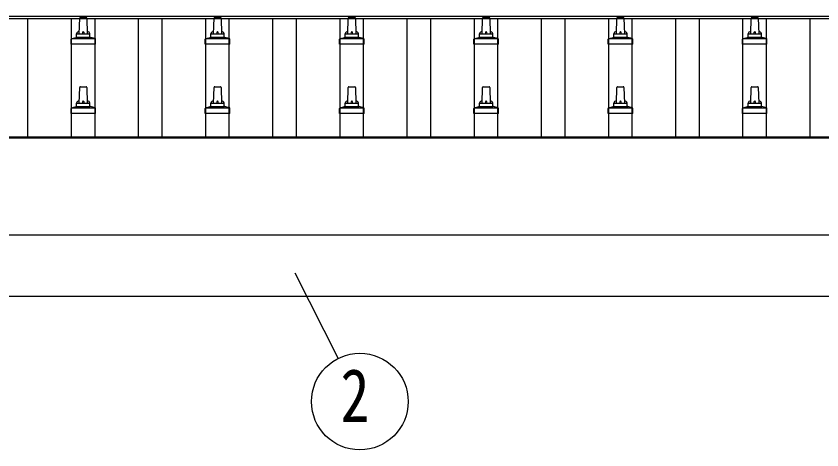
# Model space of a CAD drawing. Units: millimetres, scale not verified. Extents: x -12615 to 12615, y -8910 to 8910.
# Drawn here: x -8828 to -7628, y -571 to 75 of the extents above; entities that cross this region are included whole.
import ezdxf
from ezdxf.enums import TextEntityAlignment as Align

# ---------------------------------------------------------------- set-up
doc = ezdxf.new("R2010")
doc.units = ezdxf.units.MM
doc.header["$LTSCALE"] = 40
for name, color, linetype in [('0-4_YKK_13', 4, 'Continuous'), ('0-5_YKK_A1', 4, 'Continuous'), ('0-6_YKK_D', 6, 'Continuous')]:
    doc.layers.add(name, color=color, linetype=linetype)
doc.styles.add('ＭＳ ゴシック', font='')
doc.styles.get('ＭＳ ゴシック').set_extended_font_data('MS Gothic')

msp = doc.modelspace()

# ---------------------------------------------------------------- linework, layer by layer
at = {"layer": '0-4_YKK_13'}
for p, q in [((-8734.44, 48.93), (-8733.71, 72.45)), ((-8732.71, 73.43), (-8724.17, 73.43)), ((-8723.17, 72.45), (-8722.44, 48.93)), ((-8534.44, 48.93), (-8533.71, 72.45)), ((-8532.71, 73.43), (-8524.17, 73.43)), ((-8523.17, 72.45), (-8522.44, 48.93)), ((-8334.44, 48.93), (-8333.71, 72.45)), ((-8332.71, 73.43), (-8324.17, 73.43)), ((-8323.17, 72.45), (-8322.44, 48.93)), ((-8134.44, 48.93), (-8133.71, 72.45)), ((-8132.71, 73.43), (-8124.17, 73.43)), ((-8123.17, 72.45), (-8122.44, 48.93)), ((-7934.44, 48.93), (-7933.71, 72.45)), ((-7932.71, 73.43), (-7924.17, 73.43)), ((-7923.17, 72.45), (-7922.44, 48.93)), ((-7734.44, 48.93), (-7733.71, 72.45)), ((-7732.71, 73.43), (-7724.17, 73.43)), ((-7723.17, 72.45), (-7722.44, 48.93)), ((-8738.44, 44.71), (-8738.44, 48.93)), ((-8737.44, 48.93), (-8719.44, 48.93)), ((-8718.44, 44.71), (-8718.44, 48.93)), ((-8538.44, 44.71), (-8538.44, 48.93)), ((-8537.44, 48.93), (-8519.44, 48.93)), ((-8518.44, 44.71), (-8518.44, 48.93)), ((-8338.44, 44.71), (-8338.44, 48.93)), ((-8337.44, 48.93), (-8319.44, 48.93)), ((-8318.44, 44.71), (-8318.44, 48.93)), ((-8138.44, 44.71), (-8138.44, 48.93)), ((-8137.44, 48.93), (-8119.44, 48.93)), ((-8118.44, 44.71), (-8118.44, 48.93)), ((-7938.44, 44.71), (-7938.44, 48.93)), ((-7937.44, 48.93), (-7919.44, 48.93)), ((-7918.44, 44.71), (-7918.44, 48.93)), ((-7738.44, 44.71), (-7738.44, 48.93)), ((-7737.44, 48.93), (-7719.44, 48.93)), ((-7718.44, 44.71), (-7718.44, 48.93)), ((-8746.69, 33.43), (-8746.69, 41.14)), ((-8746.31, 41.93), (-8710.57, 41.93)), ((-8745.93, 42.11), (-8739.2, 43.74)), ((-8738.82, 43.93), (-8718.06, 43.93)), ((-8710.95, 42.11), (-8717.68, 43.74)), ((-8710.19, 33.43), (-8710.19, 41.14)), ((-8546.69, 33.43), (-8546.69, 41.14)), ((-8546.31, 41.93), (-8510.57, 41.93)), ((-8545.93, 42.11), (-8539.2, 43.74)), ((-8538.82, 43.93), (-8518.06, 43.93)), ((-8510.95, 42.11), (-8517.68, 43.74)), ((-8510.19, 33.43), (-8510.19, 41.14)), ((-8346.69, 33.43), (-8346.69, 41.14)), ((-8346.31, 41.93), (-8310.57, 41.93)), ((-8345.93, 42.11), (-8339.2, 43.74)), ((-8338.82, 43.93), (-8318.06, 43.93)), ((-8310.95, 42.11), (-8317.68, 43.74)), ((-8310.19, 33.43), (-8310.19, 41.14)), ((-8146.69, 33.43), (-8146.69, 41.14)), ((-8146.31, 41.93), (-8110.57, 41.93)), ((-8145.93, 42.11), (-8139.2, 43.74)), ((-8138.82, 43.93), (-8118.06, 43.93)), ((-8110.95, 42.11), (-8117.68, 43.74)), ((-8110.19, 33.43), (-8110.19, 41.14)), ((-7946.69, 33.43), (-7946.69, 41.14)), ((-7946.31, 41.93), (-7910.57, 41.93)), ((-7945.93, 42.11), (-7939.2, 43.74)), ((-7938.82, 43.93), (-7918.06, 43.93)), ((-7910.95, 42.11), (-7917.68, 43.74)), ((-7910.19, 33.43), (-7910.19, 41.14)), ((-7746.69, 33.43), (-7746.69, 41.14)), ((-7746.31, 41.93), (-7710.57, 41.93)), ((-7745.93, 42.11), (-7739.2, 43.74)), ((-7738.82, 43.93), (-7718.06, 43.93)), ((-7710.95, 42.11), (-7717.68, 43.74)), ((-7710.19, 33.43), (-7710.19, 41.14)), ((-8710.19, 33.43), (-8746.69, 33.43)), ((-8510.19, 33.43), (-8546.69, 33.43)), ((-8310.19, 33.43), (-8346.69, 33.43)), ((-8110.19, 33.43), (-8146.69, 33.43)), ((-7910.19, 33.43), (-7946.69, 33.43)), ((-7710.19, 33.43), (-7746.69, 33.43)), ((-8734.44, -54.41), (-8733.71, -30.88)), ((-8732.71, -29.91), (-8724.17, -29.91)), ((-8723.17, -30.88), (-8722.44, -54.41)), ((-8534.44, -54.41), (-8533.71, -30.88)), ((-8532.71, -29.91), (-8524.17, -29.91)), ((-8523.17, -30.88), (-8522.44, -54.41)), ((-8334.44, -54.41), (-8333.71, -30.88)), ((-8332.71, -29.91), (-8324.17, -29.91)), ((-8323.17, -30.88), (-8322.44, -54.41)), ((-8134.44, -54.41), (-8133.71, -30.88)), ((-8132.71, -29.91), (-8124.17, -29.91)), ((-8123.17, -30.88), (-8122.44, -54.41)), ((-7934.44, -54.41), (-7933.71, -30.88)), ((-7932.71, -29.91), (-7924.17, -29.91)), ((-7923.17, -30.88), (-7922.44, -54.41)), ((-7734.44, -54.41), (-7733.71, -30.88)), ((-7732.71, -29.91), (-7724.17, -29.91)), ((-7723.17, -30.88), (-7722.44, -54.41)), ((-8745.93, -61.22), (-8739.2, -59.59)), ((-8738.82, -59.41), (-8718.06, -59.41)), ((-8738.44, -58.62), (-8738.44, -54.41)), ((-8737.44, -54.41), (-8719.44, -54.41)), ((-8718.44, -58.62), (-8718.44, -54.41)), ((-8710.95, -61.22), (-8717.68, -59.59)), ((-8545.93, -61.22), (-8539.2, -59.59)), ((-8538.82, -59.41), (-8518.06, -59.41)), ((-8538.44, -58.62), (-8538.44, -54.41)), ((-8537.44, -54.41), (-8519.44, -54.41)), ((-8518.44, -58.62), (-8518.44, -54.41)), ((-8510.95, -61.22), (-8517.68, -59.59)), ((-8345.93, -61.22), (-8339.2, -59.59)), ((-8338.82, -59.41), (-8318.06, -59.41)), ((-8338.44, -58.62), (-8338.44, -54.41)), ((-8337.44, -54.41), (-8319.44, -54.41)), ((-8318.44, -58.62), (-8318.44, -54.41)), ((-8310.95, -61.22), (-8317.68, -59.59)), ((-8145.93, -61.22), (-8139.2, -59.59)), ((-8138.82, -59.41), (-8118.06, -59.41)), ((-8138.44, -58.62), (-8138.44, -54.41)), ((-8137.44, -54.41), (-8119.44, -54.41)), ((-8118.44, -58.62), (-8118.44, -54.41)), ((-8110.95, -61.22), (-8117.68, -59.59)), ((-7945.93, -61.22), (-7939.2, -59.59)), ((-7938.82, -59.41), (-7918.06, -59.41)), ((-7938.44, -58.62), (-7938.44, -54.41)), ((-7937.44, -54.41), (-7919.44, -54.41)), ((-7918.44, -58.62), (-7918.44, -54.41)), ((-7910.95, -61.22), (-7917.68, -59.59)), ((-7745.93, -61.22), (-7739.2, -59.59)), ((-7738.82, -59.41), (-7718.06, -59.41)), ((-7738.44, -58.62), (-7738.44, -54.41)), ((-7737.44, -54.41), (-7719.44, -54.41)), ((-7718.44, -58.62), (-7718.44, -54.41)), ((-7710.95, -61.22), (-7717.68, -59.59)), ((-8746.69, -69.91), (-8746.69, -62.19)), ((-8710.19, -69.91), (-8746.69, -69.91)), ((-8746.31, -61.41), (-8710.57, -61.41)), ((-8710.19, -69.91), (-8710.19, -62.19)), ((-8546.69, -69.91), (-8546.69, -62.19)), ((-8510.19, -69.91), (-8546.69, -69.91)), ((-8546.31, -61.41), (-8510.57, -61.41)), ((-8510.19, -69.91), (-8510.19, -62.19)), ((-8346.69, -69.91), (-8346.69, -62.19)), ((-8310.19, -69.91), (-8346.69, -69.91)), ((-8346.31, -61.41), (-8310.57, -61.41)), ((-8310.19, -69.91), (-8310.19, -62.19)), ((-8146.69, -69.91), (-8146.69, -62.19)), ((-8110.19, -69.91), (-8146.69, -69.91)), ((-8146.31, -61.41), (-8110.57, -61.41)), ((-8110.19, -69.91), (-8110.19, -62.19)), ((-7946.69, -69.91), (-7946.69, -62.19)), ((-7910.19, -69.91), (-7946.69, -69.91)), ((-7946.31, -61.41), (-7910.57, -61.41)), ((-7910.19, -69.91), (-7910.19, -62.19)), ((-7746.69, -69.91), (-7746.69, -62.19)), ((-7710.19, -69.91), (-7746.69, -69.91)), ((-7746.31, -61.41), (-7710.57, -61.41)), ((-7710.19, -69.91), (-7710.19, -62.19))]:
    msp.add_line(p, q, dxfattribs=at)
for centre, radius, start, end in [((-8732.71, 72.43), 1, 90, 178.60509), ((-8724.17, 72.43), 1, 1.39491, 90), ((-8532.71, 72.43), 1, 90, 178.60509), ((-8524.17, 72.43), 1, 1.39491, 90), ((-8332.71, 72.43), 1, 90, 178.60509), ((-8324.17, 72.43), 1, 1.39491, 90), ((-8132.71, 72.43), 1, 90, 178.60509), ((-8124.17, 72.43), 1, 1.39491, 90), ((-7932.71, 72.43), 1, 90, 178.60509), ((-7924.17, 72.43), 1, 1.39491, 90), ((-7732.71, 72.43), 1, 90, 178.60509), ((-7724.17, 72.43), 1, 1.39491, 90), ((-8734.36, 48.29), 4.13, 90, 171.17633), ((-8737.44, 47.93), 1, 90, 180), ((-8725.11, 48.93), 4.83, 133.60282, 180), ((-8731.77, 48.93), 4.83, 0, 46.39718), ((-8722.53, 48.29), 4.13, 8.82367, 90), ((-8719.44, 47.93), 1, 0, 90), ((-8534.36, 48.29), 4.13, 90, 171.17633), ((-8537.44, 47.93), 1, 90, 180), ((-8525.11, 48.93), 4.83, 133.60282, 180), ((-8531.77, 48.93), 4.83, 0, 46.39718), ((-8522.53, 48.29), 4.13, 8.82367, 90), ((-8519.44, 47.93), 1, 0, 90), ((-8334.36, 48.29), 4.13, 90, 171.17633), ((-8337.44, 47.93), 1, 90, 180), ((-8325.11, 48.93), 4.83, 133.60282, 180), ((-8331.77, 48.93), 4.83, 0, 46.39718), ((-8322.53, 48.29), 4.13, 8.82367, 90), ((-8319.44, 47.93), 1, 0, 90), ((-8134.36, 48.29), 4.13, 90, 171.17633), ((-8137.44, 47.93), 1, 90, 180), ((-8125.11, 48.93), 4.83, 133.60282, 180), ((-8131.77, 48.93), 4.83, 0, 46.39718), ((-8122.53, 48.29), 4.13, 8.82367, 90), ((-8119.44, 47.93), 1, 0, 90), ((-7934.36, 48.29), 4.13, 90, 171.17633), ((-7937.44, 47.93), 1, 90, 180), ((-7925.11, 48.93), 4.83, 133.60282, 180), ((-7931.77, 48.93), 4.83, 0, 46.39718), ((-7922.53, 48.29), 4.13, 8.82367, 90), ((-7919.44, 47.93), 1, 0, 90), ((-7734.36, 48.29), 4.13, 90, 171.17633), ((-7737.44, 47.93), 1, 90, 180), ((-7725.11, 48.93), 4.83, 133.60282, 180), ((-7731.77, 48.93), 4.83, 0, 46.39718), ((-7722.53, 48.29), 4.13, 8.82367, 90), ((-7719.44, 47.93), 1, 0, 90), ((-8745.69, 41.14), 1, 103.62699, 180), ((-8739.44, 44.71), 1, 283.62699, 0), ((-8717.44, 44.71), 1, 180, 256.37301), ((-8711.19, 41.14), 1, 0, 76.37301), ((-8545.69, 41.14), 1, 103.62699, 180), ((-8539.44, 44.71), 1, 283.62699, 0), ((-8517.44, 44.71), 1, 180, 256.37301), ((-8511.19, 41.14), 1, 0, 76.37301), ((-8345.69, 41.14), 1, 103.62699, 180), ((-8339.44, 44.71), 1, 283.62699, 0), ((-8317.44, 44.71), 1, 180, 256.37301), ((-8311.19, 41.14), 1, 0, 76.37301), ((-8145.69, 41.14), 1, 103.62699, 180), ((-8139.44, 44.71), 1, 283.62699, 0), ((-8117.44, 44.71), 1, 180, 256.37301), ((-8111.19, 41.14), 1, 0, 76.37301), ((-7945.69, 41.14), 1, 103.62699, 180), ((-7939.44, 44.71), 1, 283.62699, 0), ((-7917.44, 44.71), 1, 180, 256.37301), ((-7911.19, 41.14), 1, 0, 76.37301), ((-7745.69, 41.14), 1, 103.62699, 180), ((-7739.44, 44.71), 1, 283.62699, 0), ((-7717.44, 44.71), 1, 180, 256.37301), ((-7711.19, 41.14), 1, 0, 76.37301), ((-8732.71, -30.91), 1, 90, 178.60509), ((-8724.17, -30.91), 1, 1.39491, 90), ((-8532.71, -30.91), 1, 90, 178.60509), ((-8524.17, -30.91), 1, 1.39491, 90), ((-8332.71, -30.91), 1, 90, 178.60509), ((-8324.17, -30.91), 1, 1.39491, 90), ((-8132.71, -30.91), 1, 90, 178.60509), ((-8124.17, -30.91), 1, 1.39491, 90), ((-7932.71, -30.91), 1, 90, 178.60509), ((-7924.17, -30.91), 1, 1.39491, 90), ((-7732.71, -30.91), 1, 90, 178.60509), ((-7724.17, -30.91), 1, 1.39491, 90), ((-8739.44, -58.62), 1, 283.62699, 0), ((-8734.36, -55.04), 4.13, 90, 171.17633), ((-8737.44, -55.41), 1, 90, 180), ((-8725.11, -54.41), 4.83, 133.60282, 180), ((-8731.77, -54.41), 4.83, 0, 46.39718), ((-8722.53, -55.04), 4.13, 8.82367, 90), ((-8719.44, -55.41), 1, 0, 90), ((-8717.44, -58.62), 1, 180, 256.37301), ((-8539.44, -58.62), 1, 283.62699, 0), ((-8534.36, -55.04), 4.13, 90, 171.17633), ((-8537.44, -55.41), 1, 90, 180), ((-8525.11, -54.41), 4.83, 133.60282, 180), ((-8531.77, -54.41), 4.83, 0, 46.39718), ((-8522.53, -55.04), 4.13, 8.82367, 90), ((-8519.44, -55.41), 1, 0, 90), ((-8517.44, -58.62), 1, 180, 256.37301), ((-8339.44, -58.62), 1, 283.62699, 0), ((-8334.36, -55.04), 4.13, 90, 171.17633), ((-8337.44, -55.41), 1, 90, 180), ((-8325.11, -54.41), 4.83, 133.60282, 180), ((-8331.77, -54.41), 4.83, 0, 46.39718), ((-8322.53, -55.04), 4.13, 8.82367, 90), ((-8319.44, -55.41), 1, 0, 90), ((-8317.44, -58.62), 1, 180, 256.37301), ((-8139.44, -58.62), 1, 283.62699, 0), ((-8134.36, -55.04), 4.13, 90, 171.17633), ((-8137.44, -55.41), 1, 90, 180), ((-8125.11, -54.41), 4.83, 133.60282, 180), ((-8131.77, -54.41), 4.83, 0, 46.39718), ((-8122.53, -55.04), 4.13, 8.82367, 90), ((-8119.44, -55.41), 1, 0, 90), ((-8117.44, -58.62), 1, 180, 256.37301), ((-7939.44, -58.62), 1, 283.62699, 0), ((-7934.36, -55.04), 4.13, 90, 171.17633), ((-7937.44, -55.41), 1, 90, 180), ((-7925.11, -54.41), 4.83, 133.60282, 180), ((-7931.77, -54.41), 4.83, 0, 46.39718), ((-7922.53, -55.04), 4.13, 8.82367, 90), ((-7919.44, -55.41), 1, 0, 90), ((-7917.44, -58.62), 1, 180, 256.37301), ((-7739.44, -58.62), 1, 283.62699, 0), ((-7734.36, -55.04), 4.13, 90, 171.17633), ((-7737.44, -55.41), 1, 90, 180), ((-7725.11, -54.41), 4.83, 133.60282, 180), ((-7731.77, -54.41), 4.83, 0, 46.39718), ((-7722.53, -55.04), 4.13, 8.82367, 90), ((-7719.44, -55.41), 1, 0, 90), ((-7717.44, -58.62), 1, 180, 256.37301), ((-8745.69, -62.19), 1, 103.62699, 180), ((-8711.19, -62.19), 1, 0, 76.37301), ((-8545.69, -62.19), 1, 103.62699, 180), ((-8511.19, -62.19), 1, 0, 76.37301), ((-8345.69, -62.19), 1, 103.62699, 180), ((-8311.19, -62.19), 1, 0, 76.37301), ((-8145.69, -62.19), 1, 103.62699, 180), ((-8111.19, -62.19), 1, 0, 76.37301), ((-7945.69, -62.19), 1, 103.62699, 180), ((-7911.19, -62.19), 1, 0, 76.37301), ((-7745.69, -62.19), 1, 103.62699, 180), ((-7711.19, -62.19), 1, 0, 76.37301)]:
    msp.add_arc(centre, radius, start, end, dxfattribs=at)
at = {"layer": '0-5_YKK_A1'}
for p, q in [((-9751.44, 75.45), (-6705.44, 75.45)), ((-9751.44, 71.86), (-6705.44, 71.86)), ((-8810.94, -104.6), (-8810.94, 71.86)), ((-8745.94, -104.6), (-8745.94, 71.86)), ((-8710.94, -104.6), (-8710.94, 71.86)), ((-8645.94, -104.6), (-8645.94, 71.86)), ((-8610.94, -104.6), (-8610.94, 71.86)), ((-8545.94, -104.6), (-8545.94, 71.86)), ((-8510.94, -104.6), (-8510.94, 71.86)), ((-8445.94, -104.6), (-8445.94, 71.86)), ((-8410.94, -104.6), (-8410.94, 71.86)), ((-8345.94, -104.6), (-8345.94, 71.86)), ((-8310.94, -104.6), (-8310.94, 71.86)), ((-8245.94, -104.6), (-8245.94, 71.86)), ((-8210.94, -104.6), (-8210.94, 71.86)), ((-8145.94, -104.6), (-8145.94, 71.86)), ((-8110.94, -104.6), (-8110.94, 71.86)), ((-8045.94, -104.6), (-8045.94, 71.86)), ((-8010.94, -104.6), (-8010.94, 71.86)), ((-7945.94, -104.6), (-7945.94, 71.86)), ((-7910.94, -104.6), (-7910.94, 71.86)), ((-7845.94, -104.6), (-7845.94, 71.86)), ((-7810.94, -104.6), (-7810.94, 71.86)), ((-7745.94, -104.6), (-7745.94, 71.86)), ((-7710.94, -104.6), (-7710.94, 71.86)), ((-7645.94, -104.6), (-7645.94, 71.86)), ((-9751.44, -104.6), (-6705.44, -104.6)), ((-9746.74, -106.15), (-6710.14, -106.15)), ((-6710.14, -251.03), (-9746.74, -251.03)), ((-9728.44, -342), (-6832.44, -342))]:
    msp.add_line(p, q, dxfattribs=at)
at = {"layer": '0-6_YKK_D'}
msp.add_line((-8413.2, -307.34), (-8348.91, -435.05), dxfattribs=at)
msp.add_circle((-8316.54, -499.36), 72, dxfattribs=at)

# ---------------------------------------------------------------- texts
at = {"layer": '0-6_YKK_D', "style": 'ＭＳ ゴシック', "width": 0.8}
msp.add_text('2', height=79.18, dxfattribs=at).set_placement((-8345.34, -553.36), align=Align.BOTTOM_LEFT)

doc.saveas('drawing.dxf')
